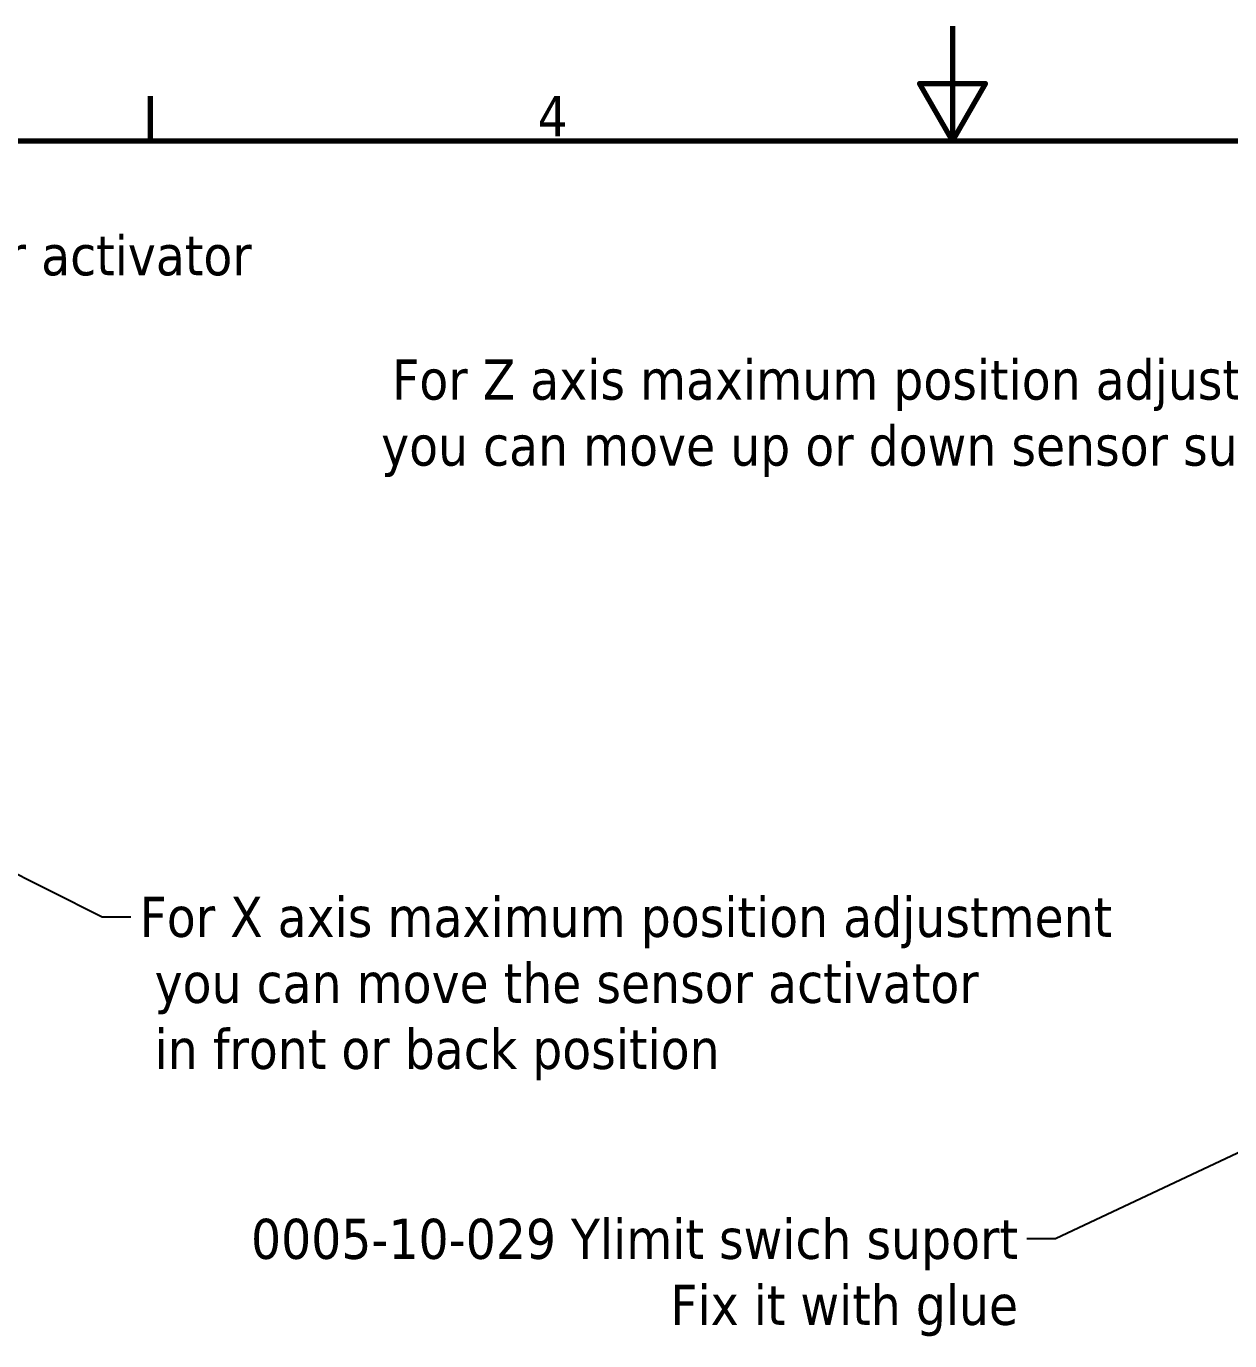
# Model space of a CAD drawing. Header units: millimetres. Extents: x 0 to 2625, y 0 to 1856.
# Drawn here: x 807 to 1464, y 1139 to 1856 of the extents above; entities that cross this region are included whole.
import ezdxf

# ---------------------------------------------------------------- set-up
doc = ezdxf.new("R2010")
doc.units = ezdxf.units.MM
doc.header["$LTSCALE"] = 6.25
doc.layers.add('Border (ISO)', color=7, linetype='Continuous', lineweight=70)
doc.layers.add('Symbol (ISO)', color=7, linetype='Continuous', lineweight=25)
doc.styles.add('Note Text (ISO)', font='tahoma.ttf')
doc.dimstyles.new('Default - Method 1b (ISO)$7', dxfattribs={"dimscale": 6.25, "dimtxt": 3.5, "dimasz": 2.5, "dimexe": 3.175, "dimexo": 0, "dimgap": 0.762, "dimtad": 1, "dimtoh": 1, "dimrnd": 1e-08, "dimtxsty": 'Note Text (ISO)', "dimcen": 0.09, "dimdle": 10, "dimclrd": 256, "dimclre": 256, "dimclrt": 256, "dimazin": 2, "dimtfac": 1, "dimtmove": 0, "dimatfit": 3, "dimfxl": 1, "dimtolj": 1, "dimlwd": -1, "dimlwe": -1, "dimarcsym": 0})

# ---------------------------------------------------------------- blocks, each defined once
blk = doc.blocks.new('Borders Default Border')
at = {"layer": 'Border (ISO)'}
blk.add_line((140, 287), (140, 290.9), dxfattribs=at)
at = {"layer": 'Border (ISO)', "flags": 128}
for points in [[(210, 297), (210, 287), (207.11, 292), (212.89, 292), (210, 287)], [(10, 10), (10, 287), (410, 287), (410, 10), (10, 10)]]:
    blk.add_lwpolyline(points, dxfattribs=at)
at = {"layer": 'Border (ISO)', "insert": (173.78, 287.4), "char_height": 3.5, "attachment_point": 7, "style": 'Note Text (ISO)'}
blk.add_mtext('4', dxfattribs=at)

msp = doc.modelspace()

# ---------------------------------------------------------------- block references
at = {"xscale": 6.25, "yscale": 6.25, "zscale": 6.25}
msp.add_blockref('Borders Default Border', (0, 0), dxfattribs=at)

# ---------------------------------------------------------------- texts
at = {"layer": 'Symbol (ISO)', "char_height": 21.875, "line_spacing_factor": 0.987884, "style": 'Note Text (ISO)'}
for s, insert, width, attachment_point in [('\\fTahoma|b0|i0;0005-10-030 X axis sensor activator\\P\\fTahoma|b0|i0;Fix it with tiping screws', (461.17, 1742.25), 476.8537, 1), ('\\fTahoma|b0|i0;For Z axis maximum position adjustment\\P\\fTahoma|b0|i0; you can move up or down sensor support', (1537.39, 1674.42), 561.996, 3), ('\\fTahoma|b0|i0;For X axis maximum position adjustment\\P\\fTahoma|b0|i0; you can move the sensor activator\\P\\fTahoma|b0|i0; in front or back position', (868.96, 1381.21), 540.777, 1), ('\\fTahoma|b0|i0;0005-10-029 Ylimit swich suport\\P\\fTahoma|b0|i0;Fix it with glue', (1348.25, 1205.51), 428.3884, 3)]:
    msp.add_mtext(s, dxfattribs=dict(at, insert=insert, width=width, attachment_point=attachment_point))

# ---------------------------------------------------------------- leaders
at = {"layer": 'Symbol (ISO)', "annotation_type": 0, "has_hookline": 1}
for points, hookline_direction, text_width in [([(399.15, 1615.64), (440.78, 1731.31), (456.4, 1731.31)], 0, 475.67), ([(1773.62, 1482.76), (1557.78, 1663.49), (1542.16, 1663.49)], 1, 562.17), ([(366.69, 1612.19), (848.57, 1370.28), (864.2, 1370.28)], 0, 538.66), ([(1616.7, 1307.41), (1460.06, 1045.07), (1444.43, 1045.07)], 1, 163.51), ([(1596.88, 1302.07), (1368.64, 1194.57), (1353.02, 1194.57)], 1, 427.29)]:
    msp.add_leader(points, dimstyle='Default - Method 1b (ISO)$7', override={"dimtad": 0}, dxfattribs=dict(at, hookline_direction=hookline_direction, text_width=text_width))

doc.saveas('drawing.dxf')
